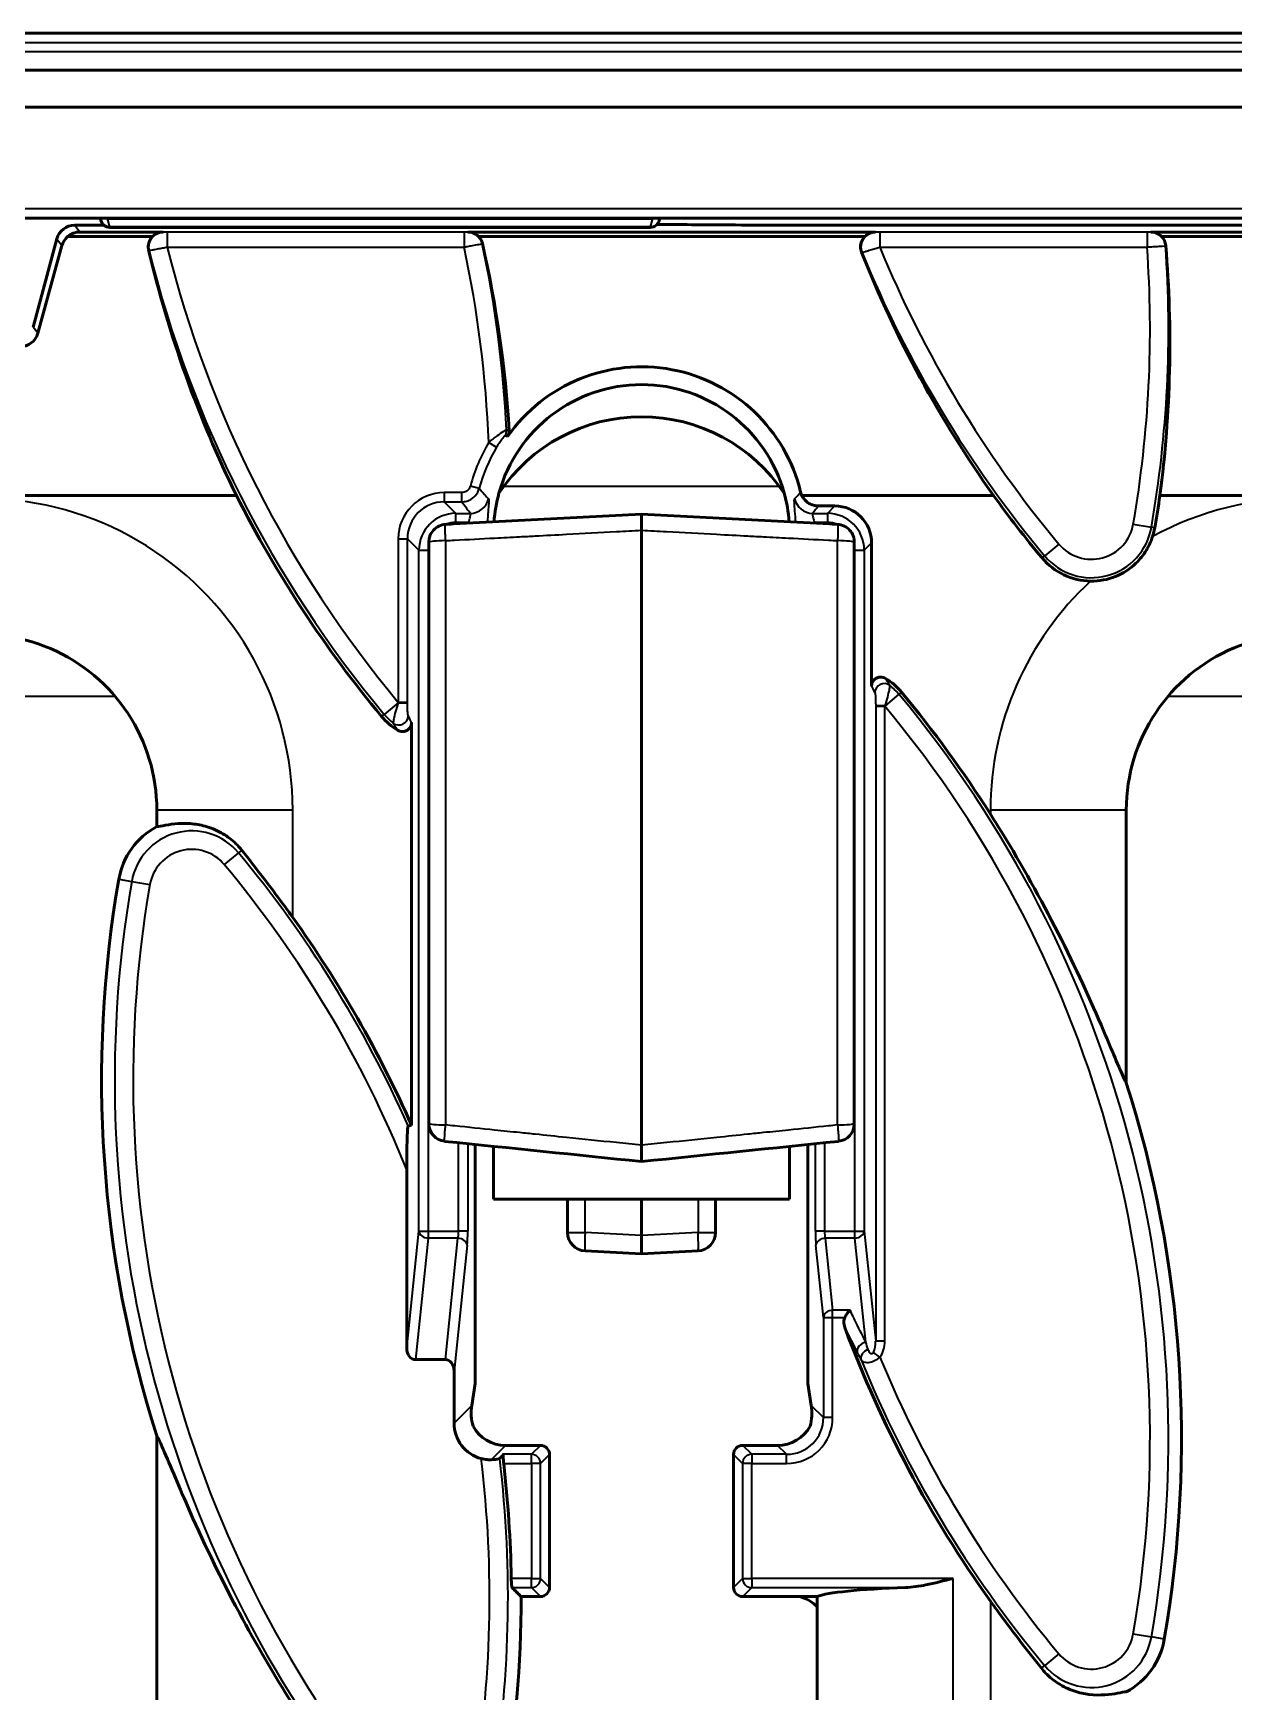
# Model space of a CAD drawing. Header units: millimetres. Extents: x 0 to 4362, y -130 to 2100.
# Drawn here: x 2386.8 to 2451.7, y 930.9 to 1020.6 of the extents above; entities that cross this region are included whole.
import ezdxf

# ---------------------------------------------------------------- set-up
doc = ezdxf.new("R2010")
doc.units = ezdxf.units.MM
doc.header["$LTSCALE"] = 5
doc.layers.add('Sichtbar (ISO)', color=7, linetype='Continuous', lineweight=50)
doc.layers.add('Sichtbar schmal (ISO)', color=7, linetype='Continuous', lineweight=35)

msp = doc.modelspace()

# ---------------------------------------------------------------- linework, layer by layer
at = {"layer": 'Sichtbar (ISO)'}
for p, q in [((2812.521, 1020.615), (2312.521, 1020.615)), ((2812.521, 1018.615), (2312.521, 1018.615)), ((2812.521, 1016.615), (2312.521, 1016.615)), ((2385.784, 1010.615), (2390.671, 1010.615)), ((2390.584, 1010.232), (2389.006, 1010.232)), ((2393.797, 1009.865), (2389.288, 1009.865)), ((2390.387, 1010.615), (2390.422, 1010.486)), ((2390.671, 1010.615), (2420.371, 1010.615)), ((2420.262, 1010.603), (2390.781, 1010.603)), ((2390.905, 1010.115), (2420.138, 1010.115)), ((2432.317, 1009.865), (2410.27, 1009.865)), ((2420.371, 1010.615), (2545.258, 1010.615)), ((2420.621, 1010.486), (2420.655, 1010.615)), ((2542.037, 1010.232), (2427.798, 1010.232)), ((2535.763, 1009.865), (2447.205, 1009.865)), ((2388.042, 1009.492), (2386.764, 1004.722)), ((2388.32, 1009.129), (2387.015, 1004.394)), ((2393.214, 1009.615), (2388.627, 1009.615)), ((2431.734, 1009.615), (2410.851, 1009.615)), ((2535.182, 1009.615), (2447.787, 1009.615)), ((2397.76, 995.615), (2376.383, 995.615)), ((2438.699, 995.615), (2428.334, 995.615)), ((2533.905, 995.615), (2447.692, 995.615)), ((2419.664, 994.615), (2409.5, 994.082)), ((2419.664, 994.615), (2419.664, 993.737)), ((2429.829, 994.082), (2419.664, 994.615)), ((2429.231, 995.053), (2430.109, 995.053)), ((2419.664, 993.737), (2419.664, 960.492)), ((2430.265, 994.059), (2430.264, 994.059)), ((2408.164, 993.111), (2408.164, 993.067)), ((2408.164, 961.694), (2408.164, 993.067)), ((2431.164, 993.067), (2431.164, 993.111)), ((2431.164, 993.067), (2431.164, 961.694)), ((2432.102, 993.06), (2432.102, 985.306)), ((2407.227, 961.573), (2407.227, 983.353)), ((2393.45, 978.615), (2393.45, 977.719)), ((2445.878, 963.873), (2445.878, 978.615)), ((2408.164, 961.694), (2408.164, 961.649)), ((2431.164, 961.649), (2431.164, 961.694)), ((2410.664, 960.535), (2410.664, 947.615)), ((2411.664, 960.432), (2411.664, 957.571)), ((2419.664, 960.492), (2419.664, 959.613)), ((2427.664, 957.571), (2427.664, 960.432)), ((2428.664, 947.615), (2428.664, 960.535)), ((2406.964, 949.518), (2406.964, 959.167)), ((2411.664, 957.571), (2427.664, 957.571)), ((2415.664, 957.571), (2415.664, 955.774)), ((2419.664, 957.571), (2419.664, 955.614)), ((2423.664, 955.774), (2423.664, 957.571)), ((2419.664, 955.614), (2419.664, 954.615)), ((2416.612, 954.775), (2419.664, 954.615)), ((2419.664, 954.615), (2422.717, 954.775)), ((2409.053, 948.902), (2407.438, 948.902)), ((2409.527, 945.47), (2409.527, 948.286)), ((2410.664, 947.615), (2410.484, 946.428)), ((2428.844, 946.428), (2428.664, 947.615)), ((2393.45, 944.786), (2393.45, 917.719)), ((2412.307, 944.265), (2414.191, 944.265)), ((2414.689, 943.767), (2414.689, 936.588)), ((2424.639, 936.588), (2424.639, 943.767)), ((2425.137, 944.265), (2427.022, 944.265)), ((2414.191, 936.09), (2413.149, 936.09)), ((2428.196, 936.09), (2425.137, 936.09)), ((2429.164, 936.09), (2428.196, 936.09)), ((2429.164, 936.09), (2429.164, 935.53)), ((2429.164, 935.53), (2429.164, 926.29))]:
    msp.add_line(p, q, dxfattribs=at)
for centre, radius, start, end in [((2390.905, 1010.615), 0.5, 195, 270), ((2420.138, 1010.615), 0.5, 270, 345), ((2419.664, 993.615), 8, 15.44788, 164.55212), ((2419.664, 990.615), 9.262, 33.63982, 146.36018), ((2454.033, 1024.038), 63.043, 206.79762, 219.81484), ((2419.664, 993.615), 8, 164.55212, 175.82914), ((2419.664, 993.615), 8, 4.17086, 15.44788), ((2489.747, 1032.609), 63.043, 215.93036, 219.81484), ((2385.296, 1004.621), 63.043, 350.18516, 351.78684), ((2443.992, 994.467), 3.475, 342.11973, 350.18516), ((2443.992, 994.467), 3.475, 219.81484, 269.26098), ((2383.95, 978.615), 9.5, 0, 133.55183), ((2455.378, 978.615), 9.5, 45.53351, 180), ((2431.051, 982.763), 3.475, 39.81484, 58.64861), ((2385.296, 944.621), 63.043, 32.39092, 39.81484), ((2408.278, 985.896), 3.475, 219.81484, 238.64861), ((2395.337, 974.192), 4, 118.14254, 170.18516), ((2454.033, 964.038), 63.568, 170.18516, 197.6286), ((2349.581, 936.05), 63.043, 23.88202, 35.6676), ((2385.296, 944.621), 63.568, 350.18516, 17.6286), ((2409.114, 961.649), 0.95, 180, 264.12865), ((2430.214, 961.649), 0.95, 275.87135, 0), ((2416.664, 955.774), 1, 180, 267), ((2422.664, 955.774), 1, 273, 0), ((2489.747, 972.609), 63.043, 200.40393, 215.6676), ((2349.581, 936.05), 63.043, 0.9302, 6.58741), ((2349.581, 936.05), 63.568, 350.18516, 0.03639), ((2443.992, 934.467), 4, 298.14254, 350.18516)]:
    msp.add_arc(centre, radius, start, end, dxfattribs=at)
for centre, major_axis, ratio, start_param, end_param in [((2389.008, 1009.231), (-0.61, 0.795), 0.997825, 5.629738, 6.936633), ((2389.29, 1008.864), (-0.61, 0.795), 0.997825, 5.629738, 6.351954), ((2390.768, 1011.128), (0.137, -0.51), 0.947813, 5.814923, 6.034478), ((2420.275, 1011.128), (-0.137, -0.51), 0.947813, 0.248708, 0.468263), ((2389.285, 1008.869), (0.972, 0.239), 0.992247, 2.050617, 2.635296), ((2454.033, 1023.254), (0, -62.698), 0.999922, 4.943686, 5.168908), ((2349.581, 995.262), (0, 63.048), 0.999922, 4.773657, 4.935917), ((2385.296, 1003.835), (0, 62.941), 0.999922, 4.581424, 4.796597), ((2489.747, 1031.827), (0, -62.591), 0.999922, 5.089615, 5.329334), ((2386.05, 1004.654), (0.972, 0.239), 0.992247, 4.469994, 5.776889), ((2419.664, 993.726), (0, 8.851), 0.999922, 4.949556, 7.242555), ((2430.094, 993.045), (1.425, 1.425), 0.992433, 5.501585, 7.064785), ((3598.664, 8776.06), (-12261.052, 838.786), 0.641959, 1.517599, 1.518471), ((1240.664, 8776.06), (12261.052, 838.786), 0.641959, 4.764714, 4.765586), ((2407.466, 949.555), (-0.068, -0.651), 0.76433, 4.847966, 6.36271), ((2409.025, 948.25), (0.068, 0.651), 0.76433, 4.847966, 6.36271), ((2412.495, 946.446), (-1.058, -2.214), 0.788897, 5.080424, 5.575425), ((2426.834, 946.446), (1.058, -2.214), 0.788897, 0.70776, 1.202761), ((2411.534, 945.485), (-1.425, -1.425), 0.992433, 5.501585, 6.797444), ((2412.322, 946.273), (-1.425, -1.425), 0.992433, 5.996586, 7.064785), ((2427.007, 946.273), (1.425, -1.425), 0.992433, 5.501585, 6.569785), ((2414.187, 943.763), (0.356, 0.356), 0.992433, 5.501585, 7.064785), ((2425.141, 943.763), (-0.356, 0.356), 0.992433, 5.501585, 7.064785), ((2414.187, 936.592), (0.356, -0.356), 0.992433, 5.501585, 7.064785), ((2425.141, 936.592), (-0.356, -0.356), 0.992433, 5.501585, 7.064785), ((2436.513, 935.959), (-7.5, 0), 0.087489, 5.063056, 6.081827), ((2427.714, 934.145), (1.418, 1.418), 0.997265, 6.260116, 6.82698)]:
    msp.add_ellipse(centre, major_axis=major_axis, ratio=ratio, start_param=start_param, end_param=end_param, dxfattribs=at)
for points, knots in [([(2393.214, 1009.615), (2393.245, 1009.647), (2393.278, 1009.677), (2393.383, 1009.756), (2393.46, 1009.796), (2393.624, 1009.851), (2393.71, 1009.865), (2393.797, 1009.865)], [0.08002972, 0.08002972, 0.08002972, 0.08002972, 0.09344458, 0.09344458, 0.11936671, 0.11936671, 0.14533812, 0.14533812, 0.14533812, 0.14533812]), ([(2410.27, 1009.865), (2410.375, 1009.865), (2410.478, 1009.845), (2410.671, 1009.765), (2410.759, 1009.707), (2410.839, 1009.628), (2410.845, 1009.622), (2410.851, 1009.615)], [0, 0, 0, 0, 0.03137482, 0.03137482, 0.06260091, 0.06260091, 0.06526942, 0.06526942, 0.06526942, 0.06526942]), ([(2420.501, 1010.271), (2421.109, 1010.27), (2421.741, 1010.266), (2423.298, 1010.256), (2424.222, 1010.248), (2425.917, 1010.237), (2426.941, 1010.232), (2427.798, 1010.232)], [2.5628974, 2.5628974, 2.5628974, 2.5628974, 2.7367232, 2.7367232, 2.99206, 2.99206, 3.2492251, 3.2492251, 3.2492251, 3.2492251]), ([(2431.734, 1009.615), (2431.738, 1009.62), (2431.742, 1009.624), (2431.819, 1009.702), (2431.906, 1009.761), (2432.051, 1009.822), (2432.103, 1009.838), (2432.209, 1009.86), (2432.262, 1009.865), (2432.317, 1009.865)], [0.09167068, 0.09167068, 0.09167068, 0.09167068, 0.0934841, 0.0934841, 0.12461899, 0.12461899, 0.14080513, 0.14080513, 0.15701481, 0.15701481, 0.15701481, 0.15701481]), ([(2447.205, 1009.865), (2447.31, 1009.865), (2447.413, 1009.845), (2447.606, 1009.765), (2447.694, 1009.707), (2447.774, 1009.628), (2447.781, 1009.622), (2447.787, 1009.615)], [0, 0, 0, 0, 0.03140124, 0.03140124, 0.06263726, 0.06263726, 0.0652883, 0.0652883, 0.0652883, 0.0652883]), ([(2393.01, 1008.881), (2392.986, 1008.981), (2392.982, 1009.085), (2393.015, 1009.29), (2393.052, 1009.388), (2393.138, 1009.527), (2393.174, 1009.573), (2393.214, 1009.615)], [0, 0, 0, 0, 0.03119904, 0.03119904, 0.06271152, 0.06271152, 0.08041592, 0.08041592, 0.08041592, 0.08041592]), ([(2410.851, 1009.615), (2410.899, 1009.566), (2410.94, 1009.511), (2411.011, 1009.384), (2411.039, 1009.312), (2411.056, 1009.238)], [0.06551902, 0.06551902, 0.06551902, 0.06551902, 0.08616188, 0.08616188, 0.10937284, 0.10937284, 0.10937284, 0.10937284]), ([(2431.562, 1008.772), (2431.524, 1008.867), (2431.506, 1008.969), (2431.509, 1009.175), (2431.53, 1009.277), (2431.61, 1009.462), (2431.665, 1009.545), (2431.734, 1009.615)], [0, 0, 0, 0, 0.03104233, 0.03104233, 0.06239976, 0.06239976, 0.09204708, 0.09204708, 0.09204708, 0.09204708]), ([(2447.787, 1009.615), (2447.847, 1009.552), (2447.897, 1009.48), (2447.975, 1009.316), (2448, 1009.223), (2448.008, 1009.128)], [0.06555356, 0.06555356, 0.06555356, 0.06555356, 0.09185149, 0.09185149, 0.12066148, 0.12066148, 0.12066148, 0.12066148]), ([(2412.506, 999.122), (2412.509, 999.066), (2412.503, 999.01), (2412.473, 998.903), (2412.449, 998.852), (2412.417, 998.807)], [0, 0, 0, 0, 0.01693863, 0.01693863, 0.03378826, 0.03378826, 0.03378826, 0.03378826]), ([(2428.334, 995.615), (2428.361, 995.558), (2428.394, 995.504), (2428.509, 995.35), (2428.606, 995.262), (2428.794, 995.149), (2428.877, 995.113), (2429.051, 995.065), (2429.14, 995.053), (2429.231, 995.053)], [0.0201121, 0.0201121, 0.0201121, 0.0201121, 0.039069, 0.039069, 0.0779464, 0.0779464, 0.104975, 0.104975, 0.1320307, 0.1320307, 0.1320307, 0.1320307]), ([(2408.164, 993.111), (2408.164, 993.112), (2408.164, 993.114), (2408.164, 993.132), (2408.165, 993.149), (2408.168, 993.196), (2408.171, 993.227), (2408.185, 993.318), (2408.201, 993.378), (2408.264, 993.552), (2408.329, 993.659), (2408.495, 993.842), (2408.596, 993.916), (2408.819, 994.022), (2408.94, 994.053), (2409.064, 994.059)], [-0.0005281, -0.0005281, -0.0005281, -0.0005281, 0, 0, 0.0049312, 0.0049312, 0.0140405, 0.0140405, 0.0322819, 0.0322819, 0.0688436, 0.0688436, 0.1054024, 0.1054024, 0.1419609, 0.1419609, 0.1419609, 0.1419609]), ([(2409.5, 994.082), (2409.478, 994.081), (2409.457, 994.08), (2409.312, 994.073), (2409.188, 994.066), (2409.064, 994.059)], [-0.00643391, -0.00643391, -0.00643391, -0.00643391, 0, 0, 0.0372055, 0.0372055, 0.0372055, 0.0372055]), ([(2430.264, 994.059), (2430.141, 994.066), (2430.017, 994.073), (2429.871, 994.08), (2429.85, 994.081), (2429.829, 994.082)], [0.10622698, 0.10622698, 0.10622698, 0.10622698, 0.14343246, 0.14343246, 0.14986636, 0.14986636, 0.14986636, 0.14986636]), ([(2430.265, 994.059), (2430.388, 994.053), (2430.509, 994.022), (2430.733, 993.916), (2430.833, 993.842), (2431, 993.659), (2431.064, 993.552), (2431.128, 993.378), (2431.143, 993.318), (2431.158, 993.227), (2431.161, 993.196), (2431.164, 993.149), (2431.164, 993.132), (2431.164, 993.114), (2431.164, 993.112), (2431.164, 993.111)], [0, 0, 0, 0, 0.0371096, 0.0371096, 0.0742195, 0.0742195, 0.1113324, 0.1113324, 0.1298487, 0.1298487, 0.1390954, 0.1390954, 0.1441009, 0.1441009, 0.144637, 0.144637, 0.144637, 0.144637]), ([(2447.299, 993.4), (2447.216, 993.142), (2447.103, 992.894), (2446.807, 992.404), (2446.619, 992.168), (2446.083, 991.652), (2445.71, 991.41), (2444.87, 991.071), (2444.41, 990.986), (2443.947, 990.992)], [-0.4428476, -0.4428476, -0.4428476, -0.4428476, -0.3616301, -0.3616301, -0.2713276, -0.2713276, -0.1389472, -0.1389472, 0, 0, 0, 0]), ([(2432.102, 985.306), (2432.102, 985.372), (2432.115, 985.437), (2432.165, 985.559), (2432.201, 985.613), (2432.292, 985.705), (2432.346, 985.741), (2432.464, 985.791), (2432.528, 985.804), (2432.639, 985.805), (2432.685, 985.799), (2432.776, 985.774), (2432.819, 985.755), (2432.859, 985.731)], [0, 0, 0, 0, 0.0198597, 0.0198597, 0.0393898, 0.0393898, 0.0586882, 0.0586882, 0.0779817, 0.0779817, 0.0919809, 0.0919809, 0.1060586, 0.1060586, 0.1060586, 0.1060586]), ([(2407.227, 983.353), (2407.227, 983.287), (2407.214, 983.221), (2407.164, 983.1), (2407.127, 983.045), (2407.036, 982.954), (2406.982, 982.917), (2406.864, 982.868), (2406.8, 982.855), (2406.689, 982.854), (2406.643, 982.86), (2406.553, 982.885), (2406.51, 982.903), (2406.47, 982.928)], [0, 0, 0, 0, 0.0198597, 0.0198597, 0.0393898, 0.0393898, 0.0586882, 0.0586882, 0.0779817, 0.0779817, 0.0919809, 0.0919809, 0.1060586, 0.1060586, 0.1060586, 0.1060586]), ([(2438.53, 978.393), (2438.68, 978.156), (2438.828, 977.921), (2440.01, 976.014), (2441.068, 974.154), (2442.973, 970.451), (2443.82, 968.603), (2444.916, 966.063), (2445.356, 964.986), (2445.73, 964.16), (2445.808, 963.997), (2445.873, 963.882), (2445.876, 963.877), (2445.878, 963.873)], [1.401292, 1.401292, 1.401292, 1.401292, 1.483131, 1.483131, 2.074824, 2.074824, 2.666517, 2.666517, 3.011705, 3.011705, 3.102146, 3.102146, 3.106082, 3.106082, 3.106082, 3.106082]), ([(2393.45, 977.719), (2393.555, 977.724), (2393.716, 977.757), (2394.305, 977.861), (2394.851, 977.937), (2395.717, 977.828), (2395.997, 977.77), (2396.57, 977.575), (2396.863, 977.436), (2397.355, 977.123), (2397.596, 976.932), (2397.892, 976.624), (2397.969, 976.537), (2398.041, 976.446)], [2.8285154, 2.8285154, 2.8285154, 2.8285154, 2.9796104, 2.9796104, 3.2469031, 3.2469031, 3.3498715, 3.3498715, 3.45284, 3.45284, 3.5432401, 3.5432401, 3.5765923, 3.5765923, 3.5765923, 3.5765923]), ([(2398.041, 976.446), (2398.807, 975.486), (2399.574, 974.486), (2400.447, 973.297), (2400.622, 973.055), (2400.798, 972.809)], [1.0982954, 1.0982954, 1.0982954, 1.0982954, 1.4526892, 1.4526892, 1.5412165, 1.5412165, 1.5412165, 1.5412165]), ([(2406.964, 959.167), (2406.964, 959.582), (2406.968, 960.078), (2406.982, 960.713), (2406.99, 960.983), (2407.005, 961.251), (2407.01, 961.326), (2407.019, 961.419), (2407.023, 961.46), (2407.031, 961.506), (2407.036, 961.524), (2407.041, 961.533), (2407.043, 961.534), (2407.044, 961.535)], [0.9036929, 0.9036929, 0.9036929, 0.9036929, 1.0282288, 1.0282288, 1.0998069, 1.0998069, 1.1235745, 1.1235745, 1.1405348, 1.1405348, 1.1543336, 1.1543336, 1.1591302, 1.1591302, 1.1591302, 1.1591302]), ([(2430.943, 951.569), (2430.941, 951.568), (2430.938, 951.566), (2430.879, 951.513), (2430.821, 951.448), (2430.729, 951.316), (2430.691, 951.253), (2430.66, 951.186)], [-0.0519108, -0.0519108, -0.0519108, -0.0519108, -0.05080727, -0.05080727, -0.02206559, -0.02206559, 0, 0, 0, 0]), ([(2430.659, 950.63), (2430.62, 950.736), (2430.601, 950.847), (2430.608, 951.035), (2430.626, 951.112), (2430.657, 951.182), (2430.658, 951.184), (2430.66, 951.186)], [0, 0, 0, 0, 0.03409523, 0.03409523, 0.06131839, 0.06131839, 0.06228789, 0.06228789, 0.06228789, 0.06228789]), ([(2400.798, 930.266), (2399.809, 931.826), (2398.819, 933.513), (2396.839, 937.208), (2395.884, 939.222), (2394.617, 942.108), (2394.086, 943.405), (2393.639, 944.412), (2393.549, 944.605), (2393.468, 944.755), (2393.459, 944.771), (2393.45, 944.786)], [5.057153, 5.057153, 5.057153, 5.057153, 5.598349, 5.598349, 6.239433, 6.239433, 6.642714, 6.642714, 6.742864, 6.742864, 6.755946, 6.755946, 6.755946, 6.755946]), ([(2411.533, 943.491), (2411.466, 943.488), (2411.394, 943.488), (2411.21, 943.501), (2411.099, 943.519), (2410.989, 943.549)], [-0.19958078, -0.19958078, -0.19958078, -0.19958078, -0.18133595, -0.18133595, -0.15532649, -0.15532649, -0.15532649, -0.15532649]), ([(2411.992, 943.558), (2411.984, 943.549), (2411.958, 943.539), (2411.876, 943.522), (2411.794, 943.511), (2411.658, 943.499), (2411.598, 943.495), (2411.533, 943.491)], [0.00846176, 0.00846176, 0.00846176, 0.00846176, 0.03710569, 0.03710569, 0.07407564, 0.07407564, 0.09520654, 0.09520654, 0.09520654, 0.09520654]), ([(2412.208, 943.282), (2412.201, 943.343), (2412.195, 943.408), (2412.184, 943.53), (2412.181, 943.587), (2412.178, 943.677), (2412.178, 943.716), (2412.182, 943.763), (2412.185, 943.776), (2412.189, 943.78)], [0.07639616, 0.07639616, 0.07639616, 0.07639616, 0.09479893, 0.09479893, 0.11370562, 0.11370562, 0.1325398, 0.1325398, 0.1475812, 0.1475812, 0.1475812, 0.1475812]), ([(2412.662, 936.575), (2412.658, 936.58), (2412.653, 936.592), (2412.643, 936.637), (2412.638, 936.675), (2412.629, 936.764), (2412.625, 936.82), (2412.619, 936.943), (2412.617, 937.01), (2412.616, 937.073), (2412.616, 937.073), (2412.616, 937.073)], [0.00435482, 0.00435482, 0.00435482, 0.00435482, 0.01890392, 0.01890392, 0.03780785, 0.03780785, 0.05663881, 0.05663881, 0.07546976, 0.07546976, 0.07554072, 0.07554072, 0.07554072, 0.07554072]), ([(2436.513, 937.073), (2436.05, 936.954), (2435.497, 936.812), (2434.691, 936.65), (2434.286, 936.587), (2433.936, 936.575)], [0, 0, 0, 0, 0.1433141, 0.1433141, 0.2514346, 0.2514346, 0.2514346, 0.2514346]), ([(2441.287, 932.212), (2440.521, 933.173), (2439.755, 934.173), (2438.882, 935.362), (2438.706, 935.604), (2438.53, 935.85)], [1.0982954, 1.0982954, 1.0982954, 1.0982954, 1.4526892, 1.4526892, 1.5412165, 1.5412165, 1.5412165, 1.5412165]), ([(2445.878, 930.94), (2445.774, 930.935), (2445.613, 930.902), (2445.023, 930.798), (2444.478, 930.722), (2443.611, 930.831), (2443.332, 930.889), (2442.758, 931.084), (2442.465, 931.223), (2441.974, 931.536), (2441.732, 931.727), (2441.436, 932.035), (2441.359, 932.122), (2441.287, 932.212)], [2.8285154, 2.8285154, 2.8285154, 2.8285154, 2.9796104, 2.9796104, 3.2469031, 3.2469031, 3.3498715, 3.3498715, 3.45284, 3.45284, 3.5432401, 3.5432401, 3.5765923, 3.5765923, 3.5765923, 3.5765923])]:
    msp.add_open_spline(points, degree=3, knots=knots, dxfattribs=at)
for points, degree in [([(2428.267, 995.805), (2428.283, 995.74), (2428.305, 995.676), (2428.334, 995.615)], 3), ([(2409.064, 994.059), (2409.064, 994.059), (2409.064, 994.059), (2409.064, 994.059)], 3), ([(2407.044, 961.535), (2407.135, 961.554), (2407.227, 961.573)], 2), ([(2412.154, 943.74), (2412.073, 943.649), (2411.992, 943.558)], 2), ([(2412.189, 943.78), (2412.171, 943.76), (2412.154, 943.74)], 2), ([(2413.149, 936.09), (2412.906, 936.334), (2412.662, 936.575)], 2)]:
    msp.add_open_spline(points, degree=degree, dxfattribs=at)
at = {"layer": 'Sichtbar schmal (ISO)'}
for p, q in [((2312.521, 1020.115), (2812.521, 1020.115)), ((2812.521, 1019.615), (2312.521, 1019.615)), ((2312.521, 1018.589), (2812.521, 1018.589)), ((2812.521, 1011.115), (2312.521, 1011.115)), ((2389.288, 1009.865), (2389.006, 1010.232)), ((2390.905, 1010.14), (2390.781, 1010.603)), ((2390.905, 1010.14), (2390.905, 1010.115)), ((2420.138, 1010.14), (2390.905, 1010.14)), ((2410.064, 1009.852), (2394.011, 1009.852)), ((2394.011, 1009.852), (2394.011, 1009.054)), ((2410.064, 1009.852), (2410.064, 1009.054)), ((2410.27, 1009.865), (2410.265, 1009.862)), ((2420.262, 1010.603), (2420.138, 1010.14)), ((2420.138, 1010.115), (2420.138, 1010.14)), ((2447.001, 1009.852), (2432.543, 1009.852)), ((2432.543, 1009.852), (2432.543, 1009.054)), ((2447.001, 1009.852), (2447.001, 1009.054)), ((2388.042, 1009.492), (2388.32, 1009.129)), ((2394.011, 1009.054), (2410.064, 1009.054)), ((2432.543, 1009.054), (2447.001, 1009.054)), ((2387.015, 1004.394), (2386.764, 1004.722)), ((2411.398, 998.487), (2411.827, 998.234)), ((2409.926, 995.773), (2408.997, 995.773)), ((2408.997, 995.773), (2408.997, 995.275)), ((2409.926, 995.773), (2409.926, 995.275)), ((2410.407, 996.14), (2410.887, 996.009)), ((2412.222, 996.129), (2427.106, 996.129)), ((2408.997, 995.275), (2409.617, 994.655)), ((2408.997, 995.275), (2409.926, 995.275)), ((2409.617, 994.655), (2410.412, 994.655)), ((2409.617, 994.157), (2409.617, 994.655)), ((2428.916, 994.655), (2429.712, 994.655)), ((2429.712, 994.655), (2430.109, 995.053)), ((2429.712, 994.655), (2429.712, 994.157)), ((2410.326, 994.157), (2409.617, 994.157)), ((2410.609, 994.141), (2410.326, 994.157)), ((2429.002, 994.157), (2428.72, 994.141)), ((2429.712, 994.157), (2429.002, 994.157)), ((2446.254, 994.076), (2447.236, 993.906)), ((2447.416, 993.875), (2447.236, 993.906)), ((2406.506, 993.283), (2406.506, 984.434)), ((2406.506, 993.283), (2407.004, 993.283)), ((2407.624, 992.663), (2407.004, 993.283)), ((2407.004, 984.434), (2407.004, 993.283)), ((2409.064, 993.178), (2409.064, 961.586)), ((2430.264, 961.586), (2430.264, 993.178)), ((2432.102, 993.06), (2431.704, 992.663)), ((2442.228, 992.997), (2441.463, 992.359)), ((2407.624, 955.848), (2407.624, 992.663)), ((2407.624, 992.663), (2408.122, 992.663)), ((2408.122, 992.663), (2408.122, 955.848)), ((2431.206, 992.663), (2431.704, 992.663)), ((2431.206, 955.848), (2431.206, 992.663)), ((2431.704, 992.663), (2431.704, 955.848)), ((2441.323, 992.242), (2441.463, 992.359)), ((2391.206, 984.748), (2377.376, 984.748)), ((2433.58, 984.871), (2432.83, 984.246)), ((2433.72, 984.988), (2433.58, 984.871)), ((2461.993, 984.748), (2448.123, 984.748)), ((2405.608, 983.67), (2405.749, 983.787)), ((2406.499, 984.413), (2405.749, 983.787)), ((2407.004, 984.434), (2406.506, 984.434)), ((2432.324, 984.224), (2432.324, 949.901)), ((2432.324, 984.224), (2432.822, 984.224)), ((2432.822, 949.901), (2432.822, 984.224)), ((2400.798, 978.615), (2393.45, 978.615)), ((2400.798, 972.809), (2400.798, 978.615)), ((2438.53, 978.615), (2438.53, 978.393)), ((2445.878, 978.615), (2438.53, 978.615)), ((2397.866, 976.3), (2397.1, 975.662)), ((2398.041, 976.446), (2397.866, 976.3)), ((2391.395, 974.874), (2392.092, 974.753)), ((2392.092, 974.753), (2393.074, 974.583)), ((2409.769, 955.848), (2409.769, 960.627)), ((2410.267, 960.576), (2410.267, 955.848)), ((2429.062, 955.848), (2429.062, 960.576)), ((2429.56, 960.627), (2429.56, 955.848)), ((2416.612, 955.774), (2416.612, 957.571)), ((2422.717, 957.571), (2422.717, 955.774)), ((2406.964, 949.518), (2407.624, 955.848)), ((2408.122, 955.465), (2407.438, 948.902)), ((2407.624, 955.848), (2408.122, 955.848)), ((2408.122, 955.848), (2409.769, 955.848)), ((2408.122, 955.848), (2408.122, 955.465)), ((2409.737, 955.465), (2408.122, 955.465)), ((2409.053, 948.902), (2409.737, 955.465)), ((2410.235, 955.082), (2409.527, 948.286)), ((2410.267, 955.848), (2409.769, 955.848)), ((2415.664, 955.774), (2416.612, 955.774)), ((2419.664, 955.614), (2416.612, 955.774)), ((2422.717, 955.774), (2419.664, 955.614)), ((2422.717, 955.774), (2423.664, 955.774)), ((2429.56, 955.848), (2429.062, 955.848)), ((2429.499, 951.186), (2429.093, 955.082)), ((2429.56, 955.848), (2431.206, 955.848)), ((2431.206, 955.465), (2429.591, 955.465)), ((2429.591, 955.465), (2429.997, 951.569)), ((2431.206, 955.465), (2431.206, 955.848)), ((2431.206, 955.848), (2431.704, 955.848)), ((2431.792, 949.849), (2431.206, 955.465)), ((2431.704, 955.848), (2432.324, 949.901)), ((2429.997, 951.186), (2429.997, 951.569)), ((2430.943, 951.569), (2429.997, 951.569)), ((2429.499, 951.186), (2429.499, 945.773)), ((2429.499, 951.186), (2429.997, 951.186)), ((2429.997, 951.186), (2430.66, 951.186)), ((2429.997, 945.773), (2429.997, 951.186)), ((2432.822, 949.901), (2432.324, 949.901)), ((2432.552, 949.031), (2432.207, 949.293)), ((2409.527, 945.47), (2410.484, 946.428)), ((2428.844, 946.428), (2429.499, 945.773)), ((2429.997, 945.773), (2429.499, 945.773)), ((2412.307, 944.265), (2411.533, 943.491)), ((2413.706, 943.78), (2412.189, 943.78)), ((2414.191, 944.265), (2413.706, 943.78)), ((2413.706, 943.282), (2413.706, 943.78)), ((2414.204, 943.282), (2414.689, 943.767)), ((2424.639, 943.767), (2425.124, 943.282)), ((2425.622, 943.78), (2425.137, 944.265)), ((2427.507, 943.78), (2425.622, 943.78)), ((2425.622, 943.78), (2425.622, 943.282)), ((2427.507, 943.78), (2427.022, 944.265)), ((2427.507, 943.282), (2427.507, 943.78)), ((2412.208, 943.282), (2413.706, 943.282)), ((2413.706, 943.282), (2413.706, 937.073)), ((2414.204, 943.282), (2413.706, 943.282)), ((2414.204, 937.073), (2414.204, 943.282)), ((2425.124, 943.282), (2425.124, 937.073)), ((2425.622, 943.282), (2425.124, 943.282)), ((2425.622, 943.282), (2427.507, 943.282)), ((2425.622, 937.073), (2425.622, 943.282)), ((2413.706, 937.073), (2412.616, 937.073)), ((2412.662, 936.575), (2413.706, 936.575)), ((2413.706, 937.073), (2414.204, 937.073)), ((2413.706, 936.575), (2413.706, 937.073)), ((2413.706, 936.575), (2414.191, 936.09)), ((2414.689, 936.588), (2414.204, 937.073)), ((2425.124, 937.073), (2424.639, 936.588)), ((2425.124, 937.073), (2425.622, 937.073)), ((2425.137, 936.09), (2425.622, 936.575)), ((2436.513, 937.073), (2425.622, 937.073)), ((2425.622, 937.073), (2425.622, 936.575)), ((2425.622, 936.575), (2433.936, 936.575)), ((2436.513, 921.381), (2436.513, 937.073)), ((2438.53, 935.85), (2438.53, 918.393)), ((2446.254, 934.076), (2447.236, 933.906)), ((2447.933, 933.785), (2447.236, 933.906)), ((2442.228, 932.997), (2441.463, 932.359)), ((2441.287, 932.212), (2441.463, 932.359))]:
    msp.add_line(p, q, dxfattribs=at)
for centre, radius, start, end in [((2454.033, 1024.038), 62.861, 193.96184, 219.81484), ((2454.033, 1024.038), 61.864, 194.01686, 219.80384), ((2349.581, 996.05), 61.864, 2.25801, 12.1339), ((2349.581, 996.05), 62.861, 2.83957, 12.10339), ((2489.747, 1032.609), 61.864, 202.38071, 219.81484), ((2385.296, 1004.621), 61.864, 350.18516, 4.10849), ((2385.296, 1004.621), 62.861, 350.18516, 4.10414), ((2489.747, 1032.609), 62.861, 202.29545, 219.81484), ((2419.664, 993.615), 9.596, 149.48589, 164.74273), ((2419.664, 993.615), 9.097, 149.48589, 164.74273), ((2383.95, 978.615), 16.848, 0, 115.88258), ((2455.378, 978.615), 16.848, 59.90106, 118.65509), ((2419.664, 993.615), 9.354, 176.67918, 176.8713), ((2419.664, 993.615), 9.354, 3.1287, 3.32082), ((2443.992, 994.467), 3.292, 219.81484, 350.18516), ((2443.992, 994.467), 2.296, 219.81484, 350.18516), ((2455.378, 978.615), 16.848, 132.72562, 180), ((2431.051, 982.763), 3.292, 39.81484, 51.71083), ((2385.296, 944.621), 62.861, 350.18516, 39.81484), ((2408.278, 985.896), 3.292, 219.81484, 231.71083), ((2385.296, 944.621), 61.864, 350.18516, 39.80384), ((2395.337, 974.192), 3.292, 39.81484, 170.18516), ((2395.337, 974.192), 2.296, 39.81484, 170.18516), ((2349.581, 936.05), 62.861, 23.91719, 39.81484), ((2349.581, 936.05), 61.864, 21.94216, 39.81484), ((2454.033, 964.038), 62.861, 170.18516, 219.81484), ((2454.033, 964.038), 61.864, 170.18516, 219.81484), ((2489.747, 972.609), 62.861, 202.17636, 219.81484), ((2489.747, 972.609), 61.864, 202.40301, 219.81484), ((2349.581, 936.05), 61.864, 350.18516, 6.96257), ((2349.581, 936.05), 62.861, 350.18516, 6.85954), ((2443.992, 934.467), 3.292, 219.81484, 350.18516), ((2443.992, 934.467), 2.296, 219.81484, 350.18516)]:
    msp.add_arc(centre, radius, start, end, dxfattribs=at)
for centre, major_axis, ratio, start_param, end_param in [((2390.905, 1010.615), (-0.483, -0.129), 0.947813, 0, 1.322089), ((2393.803, 1009.063), (-0.362, -0.713), 0.99337, 3.614245, 5.42274), ((2410.265, 1009.063), (-0.445, 0.665), 0.995595, 4.334951, 5.690946), ((2420.138, 1010.615), (0.483, -0.129), 0.947813, 4.961097, 6.283185), ((2432.323, 1009.063), (-0.329, -0.729), 0.991991, 3.568808, 5.521693), ((2447.2, 1009.063), (-0.424, 0.679), 0.995138, 4.227971, 5.722934), ((2411.867, 999.139), (0.14, 0.48), 0.995742, 4.380724, 5.044054), ((2409.016, 993.264), (-1.781, 1.781), 0.992433, 5.501585, 7.064785), ((2410.412, 995.651), (-0.779, -0.627), 0.993759, 0.896762, 2.244831), ((2428.916, 995.651), (-0.779, 0.627), 0.993759, 0.896762, 2.244831), ((2409.016, 993.264), (-1.43, 1.43), 0.988706, 5.501585, 7.064785), ((2409.628, 992.651), (-1.42, 1.42), 0.996188, 5.501585, 7.064785), ((2429.7, 992.651), (1.42, 1.42), 0.996188, 5.501585, 7.064785), ((2409.628, 992.651), (-1.069, 1.069), 0.992433, 5.501585, 5.861043), ((2429.7, 992.651), (1.069, 1.069), 0.992433, 0.422142, 0.7816), ((2409.628, 992.651), (-1.069, 1.069), 0.992433, 0.545324, 0.7816), ((2409.114, 993.067), (-0.95, 0), 0.117188, 4.764749, 6.283185), ((2430.214, 993.067), (0.95, 0), 0.117188, 0, 1.518436), ((2429.7, 992.651), (1.069, 1.069), 0.992433, 5.501585, 5.737861), ((2432.782, 984.957), (0.45, 0.218), 0.980464, 0.459052, 2.682541), ((2406.506, 984.419), (0.5, 0.001), 0.012644, 4.697188, 6.195912), ((2432.822, 984.24), (-0.5, -0.001), 0.012644, 4.697188, 6.195912), ((2406.546, 983.702), (-0.45, -0.218), 0.980464, 0.459052, 2.682541), ((2409.114, 961.694), (-0.95, 0), 0.113291, 0, 1.518436), ((2430.214, 961.694), (0.95, 0), 0.113291, 4.764749, 6.283185), ((2408.122, 955.848), (-0.497, 0.052), 0.76433, 0.135577, 1.650321), ((2409.681, 955.848), (0, 0.5), 0.174977, 3.839724, 4.712389), ((2409.737, 955.082), (0.497, -0.052), 0.76433, 0.135577, 1.650321), ((2410.179, 955.848), (0, -1), 0.087489, 0.698132, 1.570796), ((2416.664, 955.774), (-0.052, -0.999), 0.052264, 4.715128, 6.283185), ((2422.664, 955.774), (0.052, -0.999), 0.052264, 0, 1.568057), ((2429.149, 955.848), (0, 1), 0.087489, 1.570796, 2.443461), ((2429.591, 955.082), (-0.497, -0.052), 0.76433, 4.632864, 6.147609), ((2429.647, 955.848), (0, -0.5), 0.174977, 4.712389, 5.585054), ((2431.206, 955.848), (0.497, 0.052), 0.76433, 4.632864, 6.147609), ((2429.997, 951.186), (-0.497, -0.052), 0.76433, 4.632864, 6.147609), ((2431.792, 949.466), (-0.445, -0.228), 0.727706, 4.355991, 6.155771), ((2431.818, 949.975), (0.096, -0.921), 0.539857, 0.683704, 1.43522), ((2431.818, 949.975), (0.136, -1.301), 0.76433, 0.683704, 1.43522), ((2431.998, 949.07), (-0.442, -0.234), 0.754147, 4.504125, 6.150076), ((2427.488, 945.792), (1.781, -1.781), 0.992433, 5.501585, 7.064785), ((2427.488, 945.792), (1.43, -1.43), 0.988706, 5.501585, 7.064785), ((2413.706, 943.282), (-0.354, 0.354), 0.992433, 3.930789, 5.493989), ((2425.622, 943.282), (-0.354, -0.354), 0.992433, 3.930789, 5.493989), ((2413.706, 937.073), (0.354, 0.354), 0.992433, 3.930789, 5.493989), ((2425.622, 937.073), (0.354, -0.354), 0.992433, 3.930789, 5.493989)]:
    msp.add_ellipse(centre, major_axis=major_axis, ratio=ratio, start_param=start_param, end_param=end_param, dxfattribs=at)
for points in [[(2393.803, 1009.862), (2393.801, 1009.863), (2393.799, 1009.864), (2393.797, 1009.865)], [(2432.323, 1009.862), (2432.321, 1009.863), (2432.319, 1009.864), (2432.317, 1009.865)], [(2447.205, 1009.865), (2447.203, 1009.864), (2447.202, 1009.863), (2447.2, 1009.862)], [(2393.01, 1008.881), (2393.016, 1008.878), (2393.023, 1008.874), (2393.029, 1008.871)], [(2411.045, 1009.23), (2411.048, 1009.233), (2411.052, 1009.235), (2411.056, 1009.238)], [(2447.995, 1009.12), (2447.999, 1009.123), (2448.004, 1009.126), (2448.008, 1009.128)], [(2431.562, 1008.772), (2431.57, 1008.768), (2431.578, 1008.764), (2431.586, 1008.761)], [(2427.943, 995.437), (2428.053, 995.559), (2428.161, 995.682), (2428.267, 995.805)], [(2429.231, 995.053), (2429.128, 994.92), (2429.023, 994.788), (2428.916, 994.655)], [(2431.014, 951.42), (2430.99, 951.47), (2430.966, 951.52), (2430.943, 951.569)], [(2431.916, 949.444), (2431.875, 949.577), (2431.834, 949.712), (2431.792, 949.849)], [(2431.329, 949.281), (2431.399, 949.144), (2431.468, 949.011), (2431.537, 948.882)]]:
    msp.add_open_spline(points, degree=3, dxfattribs=at)
for points, knots in [([(2394.011, 1009.852), (2393.993, 1009.852), (2393.975, 1009.853), (2393.938, 1009.853), (2393.92, 1009.853), (2393.891, 1009.854), (2393.881, 1009.855), (2393.867, 1009.855), (2393.862, 1009.856), (2393.851, 1009.856), (2393.844, 1009.857), (2393.829, 1009.858), (2393.821, 1009.859), (2393.809, 1009.86), (2393.805, 1009.861), (2393.803, 1009.862)], [0, 0, 0, 0, 0.00527304, 0.00527304, 0.01129938, 0.01129938, 0.01506584, 0.01506584, 0.01694907, 0.01694907, 0.01996224, 0.01996224, 0.02478331, 0.02478331, 0.03013168, 0.03013168, 0.03013168, 0.03013168]), ([(2410.265, 1009.862), (2410.263, 1009.86), (2410.25, 1009.858), (2410.211, 1009.855), (2410.186, 1009.854), (2410.14, 1009.853), (2410.12, 1009.853), (2410.088, 1009.853), (2410.076, 1009.852), (2410.064, 1009.852)], [0, 0, 0, 0, 0.01056524, 0.01056524, 0.02008884, 0.02008884, 0.02604109, 0.02604109, 0.02976125, 0.02976125, 0.02976125, 0.02976125]), ([(2432.543, 1009.852), (2432.525, 1009.852), (2432.506, 1009.853), (2432.468, 1009.853), (2432.449, 1009.853), (2432.419, 1009.854), (2432.408, 1009.855), (2432.393, 1009.855), (2432.388, 1009.856), (2432.376, 1009.856), (2432.369, 1009.857), (2432.353, 1009.858), (2432.344, 1009.858), (2432.33, 1009.86), (2432.326, 1009.861), (2432.323, 1009.862)], [0, 0, 0, 0, 0.00542913, 0.00542913, 0.01163386, 0.01163386, 0.01551181, 0.01551181, 0.01745079, 0.01745079, 0.02055315, 0.02055315, 0.02551693, 0.02551693, 0.03102362, 0.03102362, 0.03102362, 0.03102362]), ([(2447.2, 1009.862), (2447.197, 1009.86), (2447.185, 1009.858), (2447.146, 1009.856), (2447.122, 1009.854), (2447.076, 1009.853), (2447.057, 1009.853), (2447.026, 1009.853), (2447.013, 1009.852), (2447.001, 1009.852)], [0, 0, 0, 0, 0.01047993, 0.01047993, 0.01992662, 0.01992662, 0.0258308, 0.0258308, 0.02952092, 0.02952092, 0.02952092, 0.02952092]), ([(2393.029, 1008.871), (2393.037, 1008.871), (2393.057, 1008.874), (2393.115, 1008.884), (2393.151, 1008.89), (2393.222, 1008.903), (2393.253, 1008.908), (2393.306, 1008.918), (2393.328, 1008.922), (2393.395, 1008.935), (2393.444, 1008.944), (2393.578, 1008.969), (2393.667, 1008.987), (2393.842, 1009.02), (2393.927, 1009.037), (2394.011, 1009.054)], [-0.03013168, -0.03013168, -0.03013168, -0.03013168, -0.02478331, -0.02478331, -0.01996224, -0.01996224, -0.01694907, -0.01694907, -0.01506584, -0.01506584, -0.01129938, -0.01129938, -0.00527304, -0.00527304, 0, 0, 0, 0]), ([(2410.064, 1009.054), (2410.123, 1009.064), (2410.184, 1009.074), (2410.339, 1009.101), (2410.431, 1009.117), (2410.655, 1009.156), (2410.776, 1009.178), (2410.968, 1009.213), (2411.03, 1009.226), (2411.045, 1009.23)], [-0.02976125, -0.02976125, -0.02976125, -0.02976125, -0.02604109, -0.02604109, -0.02008884, -0.02008884, -0.01056524, -0.01056524, 0, 0, 0, 0]), ([(2431.586, 1008.761), (2431.594, 1008.762), (2431.614, 1008.768), (2431.673, 1008.784), (2431.71, 1008.795), (2431.781, 1008.816), (2431.811, 1008.825), (2431.863, 1008.841), (2431.885, 1008.848), (2431.951, 1008.868), (2431.999, 1008.883), (2432.129, 1008.923), (2432.214, 1008.95), (2432.382, 1009.002), (2432.463, 1009.028), (2432.543, 1009.054)], [-0.03102362, -0.03102362, -0.03102362, -0.03102362, -0.02551693, -0.02551693, -0.02055315, -0.02055315, -0.01745079, -0.01745079, -0.01551181, -0.01551181, -0.01163386, -0.01163386, -0.00542913, -0.00542913, 0, 0, 0, 0]), ([(2447.001, 1009.054), (2447.062, 1009.057), (2447.124, 1009.061), (2447.282, 1009.07), (2447.376, 1009.076), (2447.604, 1009.09), (2447.726, 1009.098), (2447.918, 1009.112), (2447.98, 1009.117), (2447.995, 1009.12)], [-0.02952092, -0.02952092, -0.02952092, -0.02952092, -0.0258308, -0.0258308, -0.01992662, -0.01992662, -0.01047993, -0.01047993, 0, 0, 0, 0]), ([(2412.365, 999.164), (2412.344, 999.166), (2412.235, 999.105), (2412, 998.951), (2411.876, 998.863), (2411.681, 998.716), (2411.606, 998.658), (2411.487, 998.562), (2411.442, 998.524), (2411.398, 998.487)], [-0.1008426, -0.1008426, -0.1008426, -0.1008426, -0.0650435, -0.0650435, -0.0327738, -0.0327738, -0.0126053, -0.0126053, 0, 0, 0, 0]), ([(2412.506, 999.122), (2412.505, 999.122), (2412.505, 999.122), (2412.458, 999.136), (2412.411, 999.15), (2412.365, 999.164)], [-0.1592926, -0.1592926, -0.1592926, -0.1592926, -0.1580243, -0.1580243, 0, 0, 0, 0]), ([(2411.827, 998.234), (2411.847, 998.269), (2411.868, 998.303), (2411.922, 998.392), (2411.957, 998.445), (2412.047, 998.58), (2412.104, 998.66), (2412.212, 998.799), (2412.263, 998.855), (2412.274, 998.851)], [0, 0, 0, 0, 0.0126053, 0.0126053, 0.0327738, 0.0327738, 0.0650435, 0.0650435, 0.1008426, 0.1008426, 0.1008426, 0.1008426]), ([(2412.274, 998.851), (2412.32, 998.837), (2412.366, 998.823), (2412.414, 998.808), (2412.415, 998.807), (2412.417, 998.807)], [0, 0, 0, 0, 0.1580243, 0.1580243, 0.1638196, 0.1638196, 0.1638196, 0.1638196]), ([(2410.407, 996.14), (2410.387, 996.066), (2410.349, 995.997), (2410.252, 995.888), (2410.195, 995.846), (2410.092, 995.8), (2410.05, 995.787), (2409.98, 995.775), (2409.953, 995.773), (2409.926, 995.773)], [0, 0, 0, 0, 0.02295618, 0.02295618, 0.04364907, 0.04364907, 0.05658213, 0.05658213, 0.06466529, 0.06466529, 0.06466529, 0.06466529]), ([(2409.926, 995.275), (2409.98, 995.275), (2410.034, 995.28), (2410.174, 995.303), (2410.257, 995.329), (2410.462, 995.421), (2410.577, 995.506), (2410.771, 995.723), (2410.847, 995.862), (2410.887, 996.009)], [-0.06466529, -0.06466529, -0.06466529, -0.06466529, -0.05658213, -0.05658213, -0.04364907, -0.04364907, -0.02295618, -0.02295618, 0, 0, 0, 0]), ([(2410.887, 996.009), (2410.983, 995.896), (2411.08, 995.783), (2411.246, 995.593), (2411.315, 995.515), (2411.385, 995.437)], [1.3535241, 1.3535241, 1.3535241, 1.3535241, 1.7739946, 1.7739946, 2.0665977, 2.0665977, 2.0665977, 2.0665977]), ([(2411.385, 995.437), (2411.404, 995.416), (2411.408, 995.332), (2411.395, 995.073), (2411.38, 994.908), (2411.355, 994.603), (2411.345, 994.477), (2411.333, 994.291), (2411.329, 994.234), (2411.325, 994.178)], [-0.2216029, -0.2216029, -0.2216029, -0.2216029, -0.1429339, -0.1429339, -0.072021, -0.072021, -0.0277004, -0.0277004, -0.0088239, -0.0088239, -0.0088239, -0.0088239]), ([(2428.003, 994.178), (2427.99, 994.386), (2427.974, 994.591), (2427.944, 994.956), (2427.931, 995.114), (2427.923, 995.301), (2427.924, 995.356), (2427.932, 995.415), (2427.937, 995.43), (2427.943, 995.437)], [-0.2127802, -0.2127802, -0.2127802, -0.2127802, -0.1429358, -0.1429358, -0.0720219, -0.0720219, -0.0277007, -0.0277007, 0, 0, 0, 0]), ([(2410.412, 994.655), (2410.344, 994.74), (2410.276, 994.825), (2410.21, 994.909), (2410.114, 995.031), (2410.019, 995.153), (2409.926, 995.275)], [-2.0665977, -2.0665977, -2.0665977, -2.0665977, -1.7739946, -1.7739946, -1.7739946, -1.3535241, -1.3535241, -1.3535241, -1.3535241]), ([(2410.326, 994.157), (2410.331, 994.188), (2410.338, 994.219), (2410.354, 994.298), (2410.366, 994.345), (2410.396, 994.459), (2410.413, 994.52), (2410.432, 994.616), (2410.43, 994.647), (2410.412, 994.655)], [0, 0, 0, 0, 0.0277004, 0.0277004, 0.072021, 0.072021, 0.1429339, 0.1429339, 0.2216029, 0.2216029, 0.2216029, 0.2216029]), ([(2428.916, 994.655), (2428.91, 994.652), (2428.905, 994.647), (2428.899, 994.625), (2428.899, 994.605), (2428.911, 994.535), (2428.928, 994.476), (2428.966, 994.332), (2428.987, 994.244), (2429.002, 994.157)], [0, 0, 0, 0, 0.0277007, 0.0277007, 0.0720219, 0.0720219, 0.1429358, 0.1429358, 0.2216059, 0.2216059, 0.2216059, 0.2216059]), ([(2409.064, 993.178), (2409.062, 993.238), (2409.059, 993.297), (2409.054, 993.448), (2409.052, 993.535), (2409.047, 993.744), (2409.047, 993.852), (2409.052, 994.012), (2409.057, 994.056), (2409.064, 994.059)], [-0.00721571, -0.00721571, -0.00721571, -0.00721571, -0.006313747, -0.006313747, -0.004870605, -0.004870605, -0.002561577, -0.002561577, -0.000078946, -0.000078946, -0.000078946, -0.000078946]), ([(2409.064, 993.178), (2409.226, 993.187), (2409.388, 993.195), (2410.271, 993.242), (2410.993, 993.28), (2412.166, 993.342), (2412.617, 993.365), (2413.35, 993.404), (2413.632, 993.419), (2414.478, 993.464), (2415.042, 993.493), (2416.508, 993.571), (2417.411, 993.618), (2418.763, 993.69), (2419.214, 993.713), (2419.664, 993.737)], [-1.164557, -1.164557, -1.164557, -1.164557, -1.115963, -1.115963, -0.898876, -0.898876, -0.763197, -0.763197, -0.678397, -0.678397, -0.508798, -0.508798, -0.237439, -0.237439, -0.101987, -0.101987, -0.101987, -0.101987]), ([(2419.664, 993.737), (2420.115, 993.713), (2420.565, 993.69), (2421.918, 993.618), (2422.82, 993.571), (2424.286, 993.493), (2424.85, 993.464), (2425.696, 993.419), (2425.978, 993.404), (2426.711, 993.365), (2427.162, 993.342), (2428.335, 993.28), (2429.057, 993.242), (2429.941, 993.195), (2430.102, 993.187), (2430.264, 993.178)], [0.101987, 0.101987, 0.101987, 0.101987, 0.237439, 0.237439, 0.508798, 0.508798, 0.678397, 0.678397, 0.763197, 0.763197, 0.898876, 0.898876, 1.115963, 1.115963, 1.164557, 1.164557, 1.164557, 1.164557]), ([(2430.265, 994.059), (2430.272, 994.056), (2430.277, 994.012), (2430.281, 993.852), (2430.281, 993.744), (2430.277, 993.535), (2430.274, 993.448), (2430.269, 993.297), (2430.267, 993.238), (2430.264, 993.178)], [-0.007136771, -0.007136771, -0.007136771, -0.007136771, -0.004654133, -0.004654133, -0.002345106, -0.002345106, -0.000901964, -0.000901964, 0, 0, 0, 0]), ([(2433.091, 985.348), (2433.044, 985.432), (2432.997, 985.511), (2432.92, 985.636), (2432.889, 985.684), (2432.859, 985.731)], [-0.7233808, -0.7233808, -0.7233808, -0.7233808, -0.5949807, -0.5949807, -0.5109855, -0.5109855, -0.5109855, -0.5109855]), ([(2432.102, 985.306), (2432.126, 985.263), (2432.15, 985.219), (2432.211, 985.104), (2432.248, 985.032), (2432.284, 984.957)], [0.5109855, 0.5109855, 0.5109855, 0.5109855, 0.5949807, 0.5949807, 0.7233808, 0.7233808, 0.7233808, 0.7233808]), ([(2432.284, 984.957), (2432.288, 984.95), (2432.291, 984.938), (2432.299, 984.894), (2432.303, 984.857), (2432.313, 984.741), (2432.317, 984.653), (2432.323, 984.458), (2432.324, 984.348), (2432.324, 984.24)], [0, 0, 0, 0, 0.01144559, 0.01144559, 0.02975852, 0.02975852, 0.05905923, 0.05905923, 0.09156469, 0.09156469, 0.09156469, 0.09156469]), ([(2432.83, 984.246), (2432.883, 984.399), (2432.933, 984.562), (2433.012, 984.862), (2433.044, 985.002), (2433.078, 985.188), (2433.087, 985.249), (2433.093, 985.318), (2433.093, 985.337), (2433.091, 985.348)], [-0.09156469, -0.09156469, -0.09156469, -0.09156469, -0.05905923, -0.05905923, -0.02975852, -0.02975852, -0.01144559, -0.01144559, 0, 0, 0, 0]), ([(2406.499, 984.413), (2406.446, 984.26), (2406.396, 984.097), (2406.316, 983.796), (2406.284, 983.657), (2406.25, 983.471), (2406.241, 983.41), (2406.235, 983.341), (2406.235, 983.321), (2406.237, 983.311)], [-0.09156469, -0.09156469, -0.09156469, -0.09156469, -0.05905923, -0.05905923, -0.02975852, -0.02975852, -0.01144559, -0.01144559, 0, 0, 0, 0]), ([(2406.506, 984.434), (2406.505, 984.432), (2406.504, 984.429), (2406.503, 984.424), (2406.502, 984.422), (2406.501, 984.418), (2406.5, 984.417), (2406.499, 984.414), (2406.499, 984.413), (2406.499, 984.413)], [-0.001545102, -0.001545102, -0.001545102, -0.001545102, -0.000996591, -0.000996591, -0.000502158, -0.000502158, -0.000193138, -0.000193138, 0, 0, 0, 0]), ([(2407.004, 984.419), (2407.004, 984.42), (2407.004, 984.42), (2407.004, 984.422), (2407.004, 984.423), (2407.004, 984.426), (2407.004, 984.427), (2407.004, 984.431), (2407.004, 984.433), (2407.004, 984.434)], [0, 0, 0, 0, 0.000193138, 0.000193138, 0.000502158, 0.000502158, 0.000996591, 0.000996591, 0.001545102, 0.001545102, 0.001545102, 0.001545102]), ([(2407.044, 983.702), (2407.041, 983.709), (2407.038, 983.721), (2407.03, 983.764), (2407.026, 983.802), (2407.016, 983.918), (2407.012, 984.006), (2407.006, 984.201), (2407.004, 984.311), (2407.004, 984.419)], [0, 0, 0, 0, 0.01144559, 0.01144559, 0.02975852, 0.02975852, 0.05905923, 0.05905923, 0.09156469, 0.09156469, 0.09156469, 0.09156469]), ([(2432.324, 984.24), (2432.324, 984.239), (2432.324, 984.239), (2432.324, 984.237), (2432.324, 984.236), (2432.324, 984.233), (2432.324, 984.232), (2432.324, 984.228), (2432.324, 984.226), (2432.324, 984.224)], [0, 0, 0, 0, 0.000193138, 0.000193138, 0.000502158, 0.000502158, 0.000996591, 0.000996591, 0.001545102, 0.001545102, 0.001545102, 0.001545102]), ([(2432.822, 984.224), (2432.823, 984.227), (2432.824, 984.23), (2432.826, 984.235), (2432.827, 984.237), (2432.828, 984.241), (2432.828, 984.242), (2432.829, 984.244), (2432.83, 984.245), (2432.83, 984.246)], [-0.001545102, -0.001545102, -0.001545102, -0.001545102, -0.000996591, -0.000996591, -0.000502158, -0.000502158, -0.000193138, -0.000193138, 0, 0, 0, 0]), ([(2406.237, 983.311), (2406.285, 983.227), (2406.332, 983.148), (2406.409, 983.023), (2406.439, 982.975), (2406.47, 982.928)], [-0.7233808, -0.7233808, -0.7233808, -0.7233808, -0.5949807, -0.5949807, -0.5109855, -0.5109855, -0.5109855, -0.5109855]), ([(2407.227, 983.353), (2407.203, 983.396), (2407.179, 983.44), (2407.118, 983.555), (2407.081, 983.627), (2407.044, 983.702)], [0.5109855, 0.5109855, 0.5109855, 0.5109855, 0.5949807, 0.5949807, 0.7233808, 0.7233808, 0.7233808, 0.7233808]), ([(2409.017, 960.705), (2409.016, 960.705), (2409.015, 960.705), (2409.007, 960.722), (2409.008, 960.82), (2409.022, 961.075), (2409.031, 961.195), (2409.049, 961.411), (2409.056, 961.498), (2409.064, 961.586)], [-0.007226587, -0.007226587, -0.007226587, -0.007226587, -0.006908839, -0.006908839, -0.003481198, -0.003481198, -0.001338922, -0.001338922, 0, 0, 0, 0]), ([(2419.664, 960.492), (2419.21, 960.539), (2418.756, 960.585), (2417.402, 960.725), (2416.502, 960.818), (2415.039, 960.969), (2414.477, 961.027), (2413.633, 961.114), (2413.352, 961.143), (2412.62, 961.218), (2412.17, 961.265), (2411, 961.386), (2410.28, 961.46), (2409.395, 961.552), (2409.23, 961.569), (2409.064, 961.586)], [0.100602, 0.100602, 0.100602, 0.100602, 0.237684, 0.237684, 0.509324, 0.509324, 0.679098, 0.679098, 0.763985, 0.763985, 0.899805, 0.899805, 1.117116, 1.117116, 1.167006, 1.167006, 1.167006, 1.167006]), ([(2430.264, 961.586), (2430.099, 961.569), (2429.933, 961.552), (2429.048, 961.46), (2428.328, 961.386), (2427.158, 961.265), (2426.708, 961.218), (2425.977, 961.143), (2425.696, 961.114), (2424.852, 961.027), (2424.289, 960.969), (2422.827, 960.818), (2421.927, 960.725), (2420.573, 960.585), (2420.118, 960.539), (2419.664, 960.492)], [-1.167006, -1.167006, -1.167006, -1.167006, -1.117116, -1.117116, -0.899805, -0.899805, -0.763985, -0.763985, -0.679098, -0.679098, -0.509324, -0.509324, -0.237684, -0.237684, -0.100602, -0.100602, -0.100602, -0.100602]), ([(2430.264, 961.586), (2430.272, 961.498), (2430.28, 961.411), (2430.297, 961.195), (2430.306, 961.075), (2430.32, 960.82), (2430.321, 960.722), (2430.313, 960.705), (2430.312, 960.705), (2430.311, 960.705)], [-0.010711379, -0.010711379, -0.010711379, -0.010711379, -0.009372456, -0.009372456, -0.007230181, -0.007230181, -0.003802539, -0.003802539, -0.003484791, -0.003484791, -0.003484791, -0.003484791]), ([(2430.659, 950.63), (2430.684, 950.579), (2430.708, 950.529), (2430.927, 950.077), (2431.126, 949.678), (2431.329, 949.281)], [-1.11851848, -1.11851848, -1.11851848, -1.11851848, -1.11596811, -1.11596811, -1.09569011, -1.09569011, -1.09569011, -1.09569011]), ([(2431.792, 949.849), (2431.59, 950.242), (2431.393, 950.638), (2431.137, 951.164), (2431.075, 951.292), (2431.014, 951.42)], [1.09569011, 1.09569011, 1.09569011, 1.09569011, 1.11596811, 1.11596811, 1.12246968, 1.12246968, 1.12246968, 1.12246968]), ([(2431.537, 948.882), (2431.57, 948.832), (2431.628, 948.791), (2431.712, 948.768), (2431.792, 948.746), (2431.898, 948.739), (2432.031, 948.768), (2432.114, 948.786), (2432.207, 948.819), (2432.297, 948.865), (2432.354, 948.894), (2432.408, 948.927), (2432.46, 948.963), (2432.492, 948.985), (2432.523, 949.008), (2432.552, 949.031)], [-0.45364706, -0.45364706, -0.45364706, -0.45364706, -0.42694919, -0.42694919, -0.42694919, -0.4014567, -0.4014567, -0.4014567, -0.38552389, -0.38552389, -0.38552389, -0.37556589, -0.37556589, -0.37556589, -0.36934213, -0.36934213, -0.36934213, -0.36934213]), ([(2432.207, 949.293), (2432.165, 949.212), (2432.088, 949.194), (2432.031, 949.244), (2431.979, 949.289), (2431.941, 949.364), (2431.916, 949.444)], [0.36934213, 0.36934213, 0.36934213, 0.36934213, 0.41386152, 0.41386152, 0.41386152, 0.45364706, 0.45364706, 0.45364706, 0.45364706])]:
    msp.add_open_spline(points, degree=3, knots=knots, dxfattribs=at)

doc.saveas('drawing.dxf')
